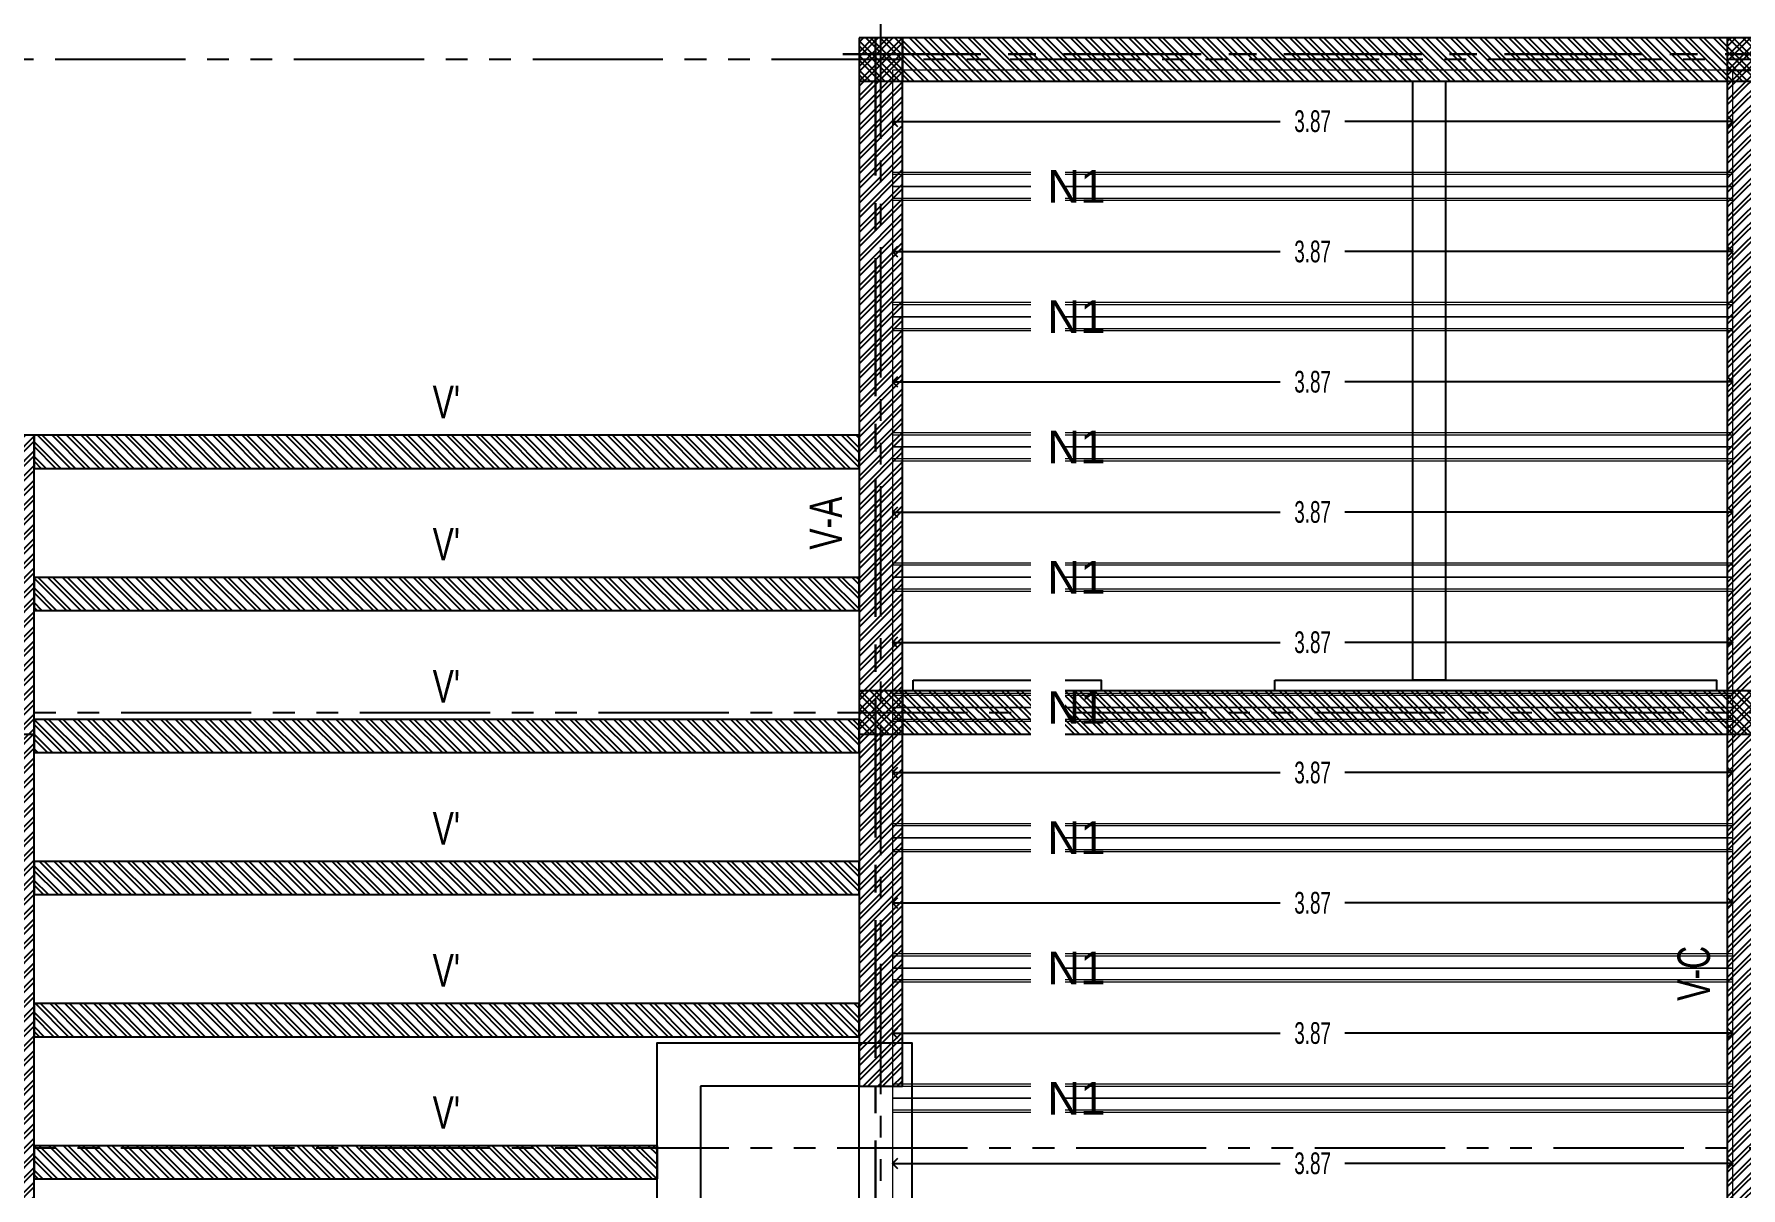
# Model space of a CAD drawing. Header units: millimetres. Extents: x 2248 to 2332, y 0 to 1240.
# Drawn here: x 2297.21 to 2305.07, y 1184.57 to 1189.89 of the extents above; entities that cross this region are included whole.
import ezdxf
from ezdxf.enums import TextEntityAlignment as Align

# ---------------------------------------------------------------- set-up
doc = ezdxf.new("R2010")
doc.units = ezdxf.units.MM
doc.set_wipeout_variables(frame=1)
for name, pattern in [('CENTERX2', [101.6, 63.5, -12.7, 12.7, -12.7]), ('Xref_Ejes$0$ACAD_ISO05W100', [33, 24, -3, 0, -3, 0, -3]), ('Xref_Losa de Entrepiso$0$HIDDEN', [0.375, 0.25, -0.125])]:
    doc.linetypes.add(name, pattern=pattern)
doc.layers.get('Defpoints').update_dxf_attribs({"color": 8})
for name, color, linetype, lineweight in [('-00 COTAS', 7, 'Continuous', 0), ('02-MAKROS', 202, 'Continuous', 0), ('02-MAKROS COMP', 212, 'Continuous', 0), ('02-MAKROS-COTAS', 1, 'Continuous', 0), ('e-cadena', 6, 'CENTERX2', 30)]:
    doc.layers.add(name, color=color, linetype=linetype, lineweight=lineweight)
for name, color, linetype in [('Xref_Ejes$0$00-EJES', 1, 'Xref_Ejes$0$ACAD_ISO05W100'), ('Xref_Losa de Entrepiso$0$Cerramiento', 11, 'Continuous'), ('Xref_Losa de Entrepiso$0$VIGA', 3, 'Continuous')]:
    doc.layers.add(name, color=color, linetype=linetype)
doc.styles.add('DIM2', font='archtitl.shx', dxfattribs={"width": 0.65})
doc.styles.get("Standard").update_dxf_attribs({"font": 'arial.ttf'})
doc.styles.add('Xref_Losa de Entrepiso$0$ARIAL', font='arial.ttf', dxfattribs={"height": 2})
doc.styles.add('Xref_Losa de Entrepiso$0$ROMANS', font='romans.shx', dxfattribs={"width": 0.75})
doc.dimstyles.new('Copy of DIM-GRAL', dxfattribs={"dimscale": 0, "dimtxt": 0.1, "dimasz": 0.05, "dimexe": 0.1, "dimexo": 0.1, "dimgap": 0.05, "dimtad": 0, "dimzin": 0, "dimdsep": 46, "dimtxsty": 'DIM2', "dimblk": 'OPEN90', "dimcen": 0.1, "dimclrd": 1, "dimclre": 8, "dimclrt": 6, "dimadec": 0, "dimazin": 0, "dimtfac": 1, "dimtmove": 0, "dimatfit": 1, "dimldrblk": 'OPEN90', "dimfxl": 1, "dimtolj": 1, "dimtzin": 0, "dimarcsym": 0})

# ---------------------------------------------------------------- blocks, each defined once
blk = doc.blocks.new('Xref_Ejes')
at = {"layer": 'Xref_Ejes$0$00-EJES', "ltscale": 0.025}
for p, q in [((4, -8.9568), (4, 12.9873)), ((24.9967, 9.0084), (-5, 9.0084)), ((-4.9997, 6), (24.997, 6)), ((-5, 3.9958), (24.9967, 3.9958))]:
    blk.add_line(p, q, dxfattribs=at)
blk = doc.blocks.new('*U22')
at = {"layer": 'Xref_Losa de Entrepiso$0$VIGA', "ltscale": 0.025, "transparency": 33554559}
h = blk.add_hatch(dxfattribs=at)
h.set_pattern_fill('ANSI32', color=250, scale=0.005)
h.set_pattern_definition([(45, (-0.05, 7.285453), (-0.03367596, 0.03367596), []), (45, (-0.02755, 7.285453), (-0.03367596, 0.03367596), [])])
h.paths.add_polyline_path([(-0.125, 8.9584), (-0.125, -0.25), (0.075, -0.25), (0.075, 8.9584)])
at = {"layer": 'Defpoints', "ltscale": 0.025}
for p, q in [((-0.125, 8.8084), (0.075, 8.8084)), ((-0.125, 0), (0.075, 0))]:
    blk.add_line(p, q, dxfattribs=at)
at = {"layer": 'Xref_Losa de Entrepiso$0$VIGA', "ltscale": 0.025}
for p, q in [((0.075, 8.9584), (-0.125, 8.9584)), ((-0.125, 8.9584), (-0.125, -0.25)), ((0.075, -0.25), (0.075, 8.9584)), ((-0.125, -0.25), (0.075, -0.25))]:
    blk.add_line(p, q, dxfattribs=at)
at = {"layer": 'Defpoints', "color": 30, "ltscale": 0.025, "style": 'Xref_Losa de Entrepiso$0$ROMANS', "width": 0.7, "flags": 2}
blk.add_attdef('ANCHO', text='', height=0.03, dxfattribs=at).set_placement((-0.05, 8.7323), align=Align.MIDDLE_CENTER)
blk.add_attdef('LONGITUD', text='', height=0.05, rotation=90, dxfattribs=at).set_placement((-0.05, 0.225), align=Align.MIDDLE_CENTER)
at = {"layer": 'Xref_Losa de Entrepiso$0$VIGA', "ltscale": 0.025, "style": 'Xref_Losa de Entrepiso$0$ARIAL', "width": 0.7, "flags": 8}
blk.add_attdef('V-00', text='', height=0.15, rotation=90, dxfattribs=at).set_placement((-0.2797, 4.6488), align=Align.MIDDLE_CENTER)
at = {"color": 8, "linetype": 'Xref_Losa de Entrepiso$0$HIDDEN'}
blk.add_wipeout([(-0.3541, 4.4125), (-0.3666, 4.425), (-0.3666, 4.875), (-0.3541, 4.8875), (-0.2041, 4.8875), (-0.1916, 4.875), (-0.1916, 4.425), (-0.2041, 4.4125)], dxfattribs=at).dxf.layer = 'Defpoints'
blk = doc.blocks.new('*U24')
at = {"layer": 'Xref_Losa de Entrepiso$0$VIGA', "ltscale": 0.025, "transparency": 33554559}
h = blk.add_hatch(dxfattribs=at)
h.set_pattern_fill('ANSI32', color=250, scale=0.005, angle=-90)
h.set_pattern_definition([(315, (18.32673, 0.05), (0.03367596, 0.03367596), []), (315, (18.32673, 0.02755), (0.03367596, 0.03367596), [])])
h.paths.add_polyline_path([(15.9967, 0.125), (-0.2, 0.125), (-0.2, -0.075), (15.9967, -0.075)])
at = {"layer": 'Defpoints', "ltscale": 0.025}
blk.add_line((0, 0.125), (0, -0.075), dxfattribs=at)
at = {"layer": 'Xref_Losa de Entrepiso$0$VIGA', "ltscale": 0.025}
for p, q in [((-0.2, 0.125), (-0.2, -0.075)), ((15.9967, 0.125), (-0.2, 0.125)), ((-0.2, -0.075), (15.9967, -0.075))]:
    blk.add_line(p, q, dxfattribs=at)
at = {"layer": 'Defpoints', "color": 30, "ltscale": 0.025, "style": 'Xref_Losa de Entrepiso$0$ROMANS', "width": 0.7, "flags": 2}
blk.add_attdef('ANCHO', text='', height=0.03, rotation=270, dxfattribs=at).set_placement((15.6707, 0.05), align=Align.MIDDLE_CENTER)
blk.add_attdef('LONGITUD', text='', height=0.05, dxfattribs=at).set_placement((0.225, 0.05), align=Align.MIDDLE_CENTER)
at = {"layer": 'Xref_Losa de Entrepiso$0$VIGA', "ltscale": 0.025, "style": 'Xref_Losa de Entrepiso$0$ARIAL', "width": 0.7, "flags": 8}
blk.add_attdef('V-00', text='', height=0.15, dxfattribs=at).set_placement((5.8938, 0.278), align=Align.MIDDLE_CENTER)
blk = doc.blocks.new('*U28')
at = {"layer": 'Xref_Losa de Entrepiso$0$VIGA', "ltscale": 0.025, "transparency": 33554559}
h = blk.add_hatch(dxfattribs=at)
h.set_pattern_fill('ANSI32', color=250, scale=0.005, angle=-90)
h.set_pattern_definition([(315, (14.376727, 0.05), (0.03367596, 0.03367596), []), (315, (14.376727, 0.02755), (0.03367596, 0.03367596), [])])
h.paths.add_polyline_path([(15.9967, 0.125), (-0.2, 0.125), (-0.2, -0.075), (15.9967, -0.075)])
at = {"layer": 'Defpoints', "ltscale": 0.025}
blk.add_line((0, 0.125), (0, -0.075), dxfattribs=at)
at = {"layer": 'Xref_Losa de Entrepiso$0$VIGA', "ltscale": 0.025}
for p, q in [((-0.2, 0.125), (-0.2, -0.075)), ((15.9967, 0.125), (-0.2, 0.125)), ((-0.2, -0.075), (15.9967, -0.075))]:
    blk.add_line(p, q, dxfattribs=at)
at = {"layer": 'Defpoints', "color": 30, "ltscale": 0.025, "style": 'Xref_Losa de Entrepiso$0$ROMANS', "width": 0.7, "flags": 2}
blk.add_attdef('ANCHO', text='', height=0.03, rotation=270, dxfattribs=at).set_placement((15.7207, 0.05), align=Align.MIDDLE_CENTER)
blk.add_attdef('LONGITUD', text='', height=0.05, dxfattribs=at).set_placement((0.225, 0.05), align=Align.MIDDLE_CENTER)
at = {"layer": 'Xref_Losa de Entrepiso$0$VIGA', "ltscale": 0.025, "style": 'Xref_Losa de Entrepiso$0$ARIAL', "width": 0.7, "flags": 8}
blk.add_attdef('V-00', text='', height=0.15, dxfattribs=at).set_placement((7.8963, 0.278), align=Align.MIDDLE_CENTER)
blk = doc.blocks.new('*U30')
at = {"layer": 'Xref_Losa de Entrepiso$0$VIGA', "ltscale": 0.025, "transparency": 33554559}
h = blk.add_hatch(dxfattribs=at)
h.set_pattern_fill('ANSI32', color=250, scale=0.005)
h.set_pattern_definition([(45, (-0.05, -0.01063), (-0.03367596, 0.03367596), []), (45, (-0.02755, -0.01063), (-0.03367596, 0.03367596), [])])
h.paths.add_polyline_path([(-0.125, 4.629), (-0.125, -0.2), (0.075, -0.2), (0.075, 4.629)])
at = {"layer": 'Defpoints', "ltscale": 0.025}
for p, q in [((-0.125, 4.429), (0.075, 4.429)), ((-0.125, 0), (0.075, 0))]:
    blk.add_line(p, q, dxfattribs=at)
at = {"layer": 'Xref_Losa de Entrepiso$0$VIGA', "ltscale": 0.025}
for p, q in [((0.075, 4.629), (-0.125, 4.629)), ((-0.125, 4.629), (-0.125, -0.2)), ((0.075, -0.2), (0.075, 4.629)), ((-0.125, -0.2), (0.075, -0.2))]:
    blk.add_line(p, q, dxfattribs=at)
at = {"layer": 'Defpoints', "color": 30, "ltscale": 0.025, "style": 'Xref_Losa de Entrepiso$0$ROMANS', "width": 0.7, "flags": 2}
blk.add_attdef('ANCHO', text='', height=0.03, dxfattribs=at).set_placement((-0.05, 4.353), align=Align.MIDDLE_CENTER)
blk.add_attdef('LONGITUD', text='', height=0.05, rotation=90, dxfattribs=at).set_placement((-0.05, 0.225), align=Align.MIDDLE_CENTER)
at = {"layer": 'Xref_Losa de Entrepiso$0$VIGA', "ltscale": 0.025, "style": 'Xref_Losa de Entrepiso$0$ARIAL', "width": 0.7, "flags": 8}
blk.add_attdef('V-00', text='', height=0.15, rotation=90, dxfattribs=at).set_placement((-0.278, 2.3934), align=Align.MIDDLE_CENTER)
at = {"color": 8, "linetype": 'Xref_Losa de Entrepiso$0$HIDDEN'}
blk.add_wipeout([(-0.3525, 2.1571), (-0.365, 2.1696), (-0.365, 2.6196), (-0.3525, 2.6321), (-0.2025, 2.6321), (-0.19, 2.6196), (-0.19, 2.1696), (-0.2025, 2.1571)], dxfattribs=at).dxf.layer = 'Defpoints'
blk = doc.blocks.new('*U31')
at = {"layer": 'Xref_Losa de Entrepiso$0$VIGA', "ltscale": 0.025, "transparency": 33554559}
h = blk.add_hatch(dxfattribs=at)
h.set_pattern_fill('ANSI32', color=250, scale=0.005)
h.set_pattern_definition([(45, (-0.05, 5.454467), (-0.03367596, 0.03367596), []), (45, (-0.02755, 5.454467), (-0.03367596, 0.03367596), [])])
h.paths.add_polyline_path([(-0.125, 7.1274), (-0.125, -0.25), (0.075, -0.25), (0.075, 7.1274)])
at = {"layer": 'Defpoints', "ltscale": 0.025}
for p, q in [((-0.125, 5.75), (0.075, 5.75)), ((-0.125, 0), (0.075, 0))]:
    blk.add_line(p, q, dxfattribs=at)
at = {"layer": 'Xref_Losa de Entrepiso$0$VIGA', "ltscale": 0.025}
for p, q in [((0.075, 7.1274), (-0.125, 7.1274)), ((-0.125, 7.1274), (-0.125, -0.25)), ((0.075, -0.25), (0.075, 7.1274)), ((-0.125, -0.25), (0.075, -0.25))]:
    blk.add_line(p, q, dxfattribs=at)
at = {"layer": 'Defpoints', "color": 30, "ltscale": 0.025, "style": 'Xref_Losa de Entrepiso$0$ROMANS', "width": 0.7, "flags": 2}
blk.add_attdef('ANCHO', text='', height=0.03, dxfattribs=at).set_placement((-0.05, 5.674), align=Align.MIDDLE_CENTER)
blk.add_attdef('LONGITUD', text='', height=0.05, rotation=90, dxfattribs=at).set_placement((-0.05, 0.225), align=Align.MIDDLE_CENTER)
at = {"layer": 'Xref_Losa de Entrepiso$0$VIGA', "ltscale": 0.025, "style": 'Xref_Losa de Entrepiso$0$ARIAL', "width": 0.7, "flags": 8}
blk.add_attdef('V-00', text='', height=0.15, rotation=90, dxfattribs=at).set_placement((-0.278, 3.4291), align=Align.MIDDLE_CENTER)
at = {"color": 8, "linetype": 'Xref_Losa de Entrepiso$0$HIDDEN'}
blk.add_wipeout([(-0.3525, 3.1927), (-0.365, 3.2052), (-0.365, 3.6552), (-0.3525, 3.6677), (-0.2025, 3.6677), (-0.19, 3.6552), (-0.19, 3.2052), (-0.2025, 3.1927)], dxfattribs=at).dxf.layer = 'Defpoints'
blk = doc.blocks.new('*U36')
at = {"layer": 'Xref_Losa de Entrepiso$0$VIGA', "ltscale": 0.025, "transparency": 33554559}
h = blk.add_hatch(dxfattribs=at)
h.set_pattern_fill('ANSI32', color=250, scale=0.005)
h.set_pattern_definition([(45, (-0.0024, 2.375013), (-0.033676, 0.033676), []), (45, (0.02005, 2.375013), (-0.033676, 0.033676), [])])
h.paths.add_polyline_path([(-0.0774, 3.8), (-0.0774, 0), (0.075, 0), (0.075, 3.8)])
at = {"layer": 'Defpoints', "ltscale": 0.025}
for p, q in [((-0.0774, 3.8), (0.075, 3.8)), ((-0.0774, 0), (0.075, 0))]:
    blk.add_line(p, q, dxfattribs=at)
at = {"layer": 'Xref_Losa de Entrepiso$0$VIGA', "ltscale": 0.025}
for p, q in [((0.075, 3.8), (-0.0774, 3.8)), ((-0.0774, 3.8), (-0.0774, 0)), ((0.075, 0), (0.075, 3.8)), ((-0.0774, 0), (0.075, 0))]:
    blk.add_line(p, q, dxfattribs=at)
at = {"layer": 'Defpoints', "color": 30, "ltscale": 0.025, "style": 'Xref_Losa de Entrepiso$0$ROMANS', "width": 0.7, "flags": 2}
blk.add_attdef('ANCHO', text='', height=0.03, dxfattribs=at).set_placement((-0.0024, 3.724), align=Align.MIDDLE_CENTER)
blk.add_attdef('LONGITUD', text='', height=0.05, rotation=90, dxfattribs=at).set_placement((-0.0024, 0.225), align=Align.MIDDLE_CENTER)
at = {"layer": 'Xref_Losa de Entrepiso$0$VIGA', "ltscale": 0.025, "style": 'Xref_Losa de Entrepiso$0$ARIAL', "width": 0.7, "flags": 8}
blk.add_attdef('V-00', text='', height=0.15, rotation=90, dxfattribs=at).set_placement((-0.2304, 1.8988), align=Align.MIDDLE_CENTER)
at = {"color": 8, "linetype": 'Xref_Losa de Entrepiso$0$HIDDEN'}
blk.add_wipeout([(-0.3049, 1.6625), (-0.3174, 1.675), (-0.3174, 2.125), (-0.3049, 2.1375), (-0.1549, 2.1375), (-0.1424, 2.125), (-0.1424, 1.675), (-0.1549, 1.6625)], dxfattribs=at).dxf.layer = 'Defpoints'
blk = doc.blocks.new('*U38')
at = {"layer": 'Xref_Losa de Entrepiso$0$VIGA', "ltscale": 0.025, "transparency": 33554559}
h = blk.add_hatch(dxfattribs=at)
h.set_pattern_fill('ANSI32', color=250, scale=0.005)
h.set_pattern_definition([(45, (-0.0024, 1.44494), (-0.033676, 0.033676), []), (45, (0.02005, 1.44494), (-0.033676, 0.033676), [])])
h.paths.add_polyline_path([(-0.0774, 2.8699), (-0.0774, 0), (0.075, 0), (0.075, 2.8699)])
at = {"layer": 'Defpoints', "ltscale": 0.025}
for p, q in [((-0.0774, 2.8699), (0.075, 2.8699)), ((-0.0774, 0), (0.075, 0))]:
    blk.add_line(p, q, dxfattribs=at)
at = {"layer": 'Xref_Losa de Entrepiso$0$VIGA', "ltscale": 0.025}
for p, q in [((0.075, 2.8699), (-0.0774, 2.8699)), ((-0.0774, 2.8699), (-0.0774, 0)), ((0.075, 0), (0.075, 2.8699)), ((-0.0774, 0), (0.075, 0))]:
    blk.add_line(p, q, dxfattribs=at)
at = {"layer": 'Defpoints', "color": 30, "ltscale": 0.025, "style": 'Xref_Losa de Entrepiso$0$ROMANS', "width": 0.7, "flags": 2}
blk.add_attdef('ANCHO', text='', height=0.03, dxfattribs=at).set_placement((-0.0024, 2.7939), align=Align.MIDDLE_CENTER)
blk.add_attdef('LONGITUD', text='', height=0.05, rotation=90, dxfattribs=at).set_placement((-0.0024, 0.225), align=Align.MIDDLE_CENTER)
at = {"layer": 'Xref_Losa de Entrepiso$0$VIGA', "ltscale": 0.025, "style": 'Xref_Losa de Entrepiso$0$ARIAL', "width": 0.7, "flags": 8}
blk.add_attdef('V-00', text='', height=0.15, rotation=90, dxfattribs=at).set_placement((-0.2304, 1.8988), align=Align.MIDDLE_CENTER)
at = {"color": 8, "linetype": 'Xref_Losa de Entrepiso$0$HIDDEN'}
blk.add_wipeout([(-0.3049, 1.6625), (-0.3174, 1.675), (-0.3174, 2.125), (-0.3049, 2.1375), (-0.1549, 2.1375), (-0.1424, 2.125), (-0.1424, 1.675), (-0.1549, 1.6625)], dxfattribs=at).dxf.layer = 'Defpoints'
blk = doc.blocks.new('*U319')
at = {"layer": '-00 COTAS', "lineweight": -2, "insert": (-0.1067, 0.0753), "char_height": 0.15, "attachment_point": 1, "bg_fill": 3, "box_fill_scale": 1.5, "bg_fill_color": 256, "bg_fill_transparency": 0}
blk.add_mtext_dynamic_manual_height_columns('N1', width=0.005654, gutter_width=12.5, heights=[0], dxfattribs=at)
blk = doc.blocks.new('*U320')
at = {"layer": '-00 COTAS', "color": 0, "linetype": 'ByBlock', "lineweight": -2, "transparency": 16777216}
for p in [(0, 0), (0, -0.6), (0, -1.2), (0, -1.8), (0, -2.4), (0, -3), (0, -3.6), (0, -4.2)]:
    blk.add_blockref('*U319', p, dxfattribs=at)
blk = doc.blocks.new('_Open90')
at = {"color": 0, "linetype": 'ByBlock', "lineweight": -2}
for p, q in [((0, 0), (-1, 0)), ((-0.5, 0.5), (0, 0)), ((0, 0), (-0.5, -0.5))]:
    blk.add_line(p, q, dxfattribs=at)
blk = doc.blocks.new('*D736')
at = {"layer": '02-MAKROS-COTAS', "color": 1, "lineweight": -2, "transparency": 16777216}
for p, q in [((2301.2102, 1189.4867), (2302.9465, 1189.4867)), ((2304.9809, 1189.4867), (2303.2446, 1189.4867))]:
    blk.add_line(p, q, dxfattribs=at)
at = {"layer": 'Defpoints', "color": 0, "lineweight": -2, "transparency": 16777216}
for p in [(2301.1602, 1189.4867), (2305.0309, 1189.4867), (2305.0309, 1189.4867)]:
    blk.add_point(p, dxfattribs=at)
at = {"layer": '02-MAKROS-COTAS', "color": 1, "lineweight": -2, "transparency": 16777216, "xscale": 0.05, "yscale": 0.05, "zscale": 0.05, "rotation": 180}
blk.add_blockref('_Open90', (2301.1602, 1189.4867), dxfattribs=at)
at = {"layer": '02-MAKROS-COTAS', "color": 1, "lineweight": -2, "transparency": 16777216, "xscale": 0.05, "yscale": 0.05, "zscale": 0.05}
blk.add_blockref('_Open90', (2305.0309, 1189.4867), dxfattribs=at)
at = {"layer": '02-MAKROS-COTAS', "color": 6, "transparency": 16777216, "insert": (2303.0956, 1189.4867), "char_height": 0.1, "attachment_point": 5, "style": 'DIM2'}
blk.add_mtext('\\A1;3.87', dxfattribs=at)
blk = doc.blocks.new('*D747')
at = {"layer": '02-MAKROS-COTAS', "color": 1, "lineweight": -2, "transparency": 16777216}
for p, q in [((2301.2102, 1188.8867), (2302.9465, 1188.8867)), ((2304.9809, 1188.8867), (2303.2446, 1188.8867))]:
    blk.add_line(p, q, dxfattribs=at)
at = {"layer": 'Defpoints', "color": 0, "lineweight": -2, "transparency": 16777216}
for p in [(2301.1602, 1188.8867), (2305.0309, 1188.8867), (2305.0309, 1188.8867)]:
    blk.add_point(p, dxfattribs=at)
at = {"layer": '02-MAKROS-COTAS', "color": 1, "lineweight": -2, "transparency": 16777216, "xscale": 0.05, "yscale": 0.05, "zscale": 0.05, "rotation": 180}
blk.add_blockref('_Open90', (2301.1602, 1188.8867), dxfattribs=at)
at = {"layer": '02-MAKROS-COTAS', "color": 1, "lineweight": -2, "transparency": 16777216, "xscale": 0.05, "yscale": 0.05, "zscale": 0.05}
blk.add_blockref('_Open90', (2305.0309, 1188.8867), dxfattribs=at)
at = {"layer": '02-MAKROS-COTAS', "color": 6, "transparency": 16777216, "insert": (2303.0956, 1188.8867), "char_height": 0.1, "attachment_point": 5, "style": 'DIM2'}
blk.add_mtext('\\A1;3.87', dxfattribs=at)
blk = doc.blocks.new('*D742')
at = {"layer": '02-MAKROS-COTAS', "color": 1, "lineweight": -2, "transparency": 16777216}
for p, q in [((2301.2102, 1188.2867), (2302.9465, 1188.2867)), ((2304.9809, 1188.2867), (2303.2446, 1188.2867))]:
    blk.add_line(p, q, dxfattribs=at)
at = {"layer": 'Defpoints', "color": 0, "lineweight": -2, "transparency": 16777216}
for p in [(2301.1602, 1188.2867), (2305.0309, 1188.2867), (2305.0309, 1188.2867)]:
    blk.add_point(p, dxfattribs=at)
at = {"layer": '02-MAKROS-COTAS', "color": 1, "lineweight": -2, "transparency": 16777216, "xscale": 0.05, "yscale": 0.05, "zscale": 0.05, "rotation": 180}
blk.add_blockref('_Open90', (2301.1602, 1188.2867), dxfattribs=at)
at = {"layer": '02-MAKROS-COTAS', "color": 1, "lineweight": -2, "transparency": 16777216, "xscale": 0.05, "yscale": 0.05, "zscale": 0.05}
blk.add_blockref('_Open90', (2305.0309, 1188.2867), dxfattribs=at)
at = {"layer": '02-MAKROS-COTAS', "color": 6, "transparency": 16777216, "insert": (2303.0956, 1188.2867), "char_height": 0.1, "attachment_point": 5, "style": 'DIM2'}
blk.add_mtext('\\A1;3.87', dxfattribs=at)
blk = doc.blocks.new('*D743')
at = {"layer": '02-MAKROS-COTAS', "color": 1, "lineweight": -2, "transparency": 16777216}
for p, q in [((2301.2102, 1187.6867), (2302.9465, 1187.6867)), ((2304.9809, 1187.6867), (2303.2446, 1187.6867))]:
    blk.add_line(p, q, dxfattribs=at)
at = {"layer": 'Defpoints', "color": 0, "lineweight": -2, "transparency": 16777216}
for p in [(2301.1602, 1187.6867), (2305.0309, 1187.6867), (2305.0309, 1187.6867)]:
    blk.add_point(p, dxfattribs=at)
at = {"layer": '02-MAKROS-COTAS', "color": 1, "lineweight": -2, "transparency": 16777216, "xscale": 0.05, "yscale": 0.05, "zscale": 0.05, "rotation": 180}
blk.add_blockref('_Open90', (2301.1602, 1187.6867), dxfattribs=at)
at = {"layer": '02-MAKROS-COTAS', "color": 1, "lineweight": -2, "transparency": 16777216, "xscale": 0.05, "yscale": 0.05, "zscale": 0.05}
blk.add_blockref('_Open90', (2305.0309, 1187.6867), dxfattribs=at)
at = {"layer": '02-MAKROS-COTAS', "color": 6, "transparency": 16777216, "insert": (2303.0956, 1187.6867), "char_height": 0.1, "attachment_point": 5, "style": 'DIM2'}
blk.add_mtext('\\A1;3.87', dxfattribs=at)
blk = doc.blocks.new('*D744')
at = {"layer": '02-MAKROS-COTAS', "color": 1, "lineweight": -2, "transparency": 16777216}
for p, q in [((2301.2102, 1187.0867), (2302.9465, 1187.0867)), ((2304.9809, 1187.0867), (2303.2446, 1187.0867))]:
    blk.add_line(p, q, dxfattribs=at)
at = {"layer": 'Defpoints', "color": 0, "lineweight": -2, "transparency": 16777216}
for p in [(2301.1602, 1187.0867), (2305.0309, 1187.0867), (2305.0309, 1187.0867)]:
    blk.add_point(p, dxfattribs=at)
at = {"layer": '02-MAKROS-COTAS', "color": 1, "lineweight": -2, "transparency": 16777216, "xscale": 0.05, "yscale": 0.05, "zscale": 0.05, "rotation": 180}
blk.add_blockref('_Open90', (2301.1602, 1187.0867), dxfattribs=at)
at = {"layer": '02-MAKROS-COTAS', "color": 1, "lineweight": -2, "transparency": 16777216, "xscale": 0.05, "yscale": 0.05, "zscale": 0.05}
blk.add_blockref('_Open90', (2305.0309, 1187.0867), dxfattribs=at)
at = {"layer": '02-MAKROS-COTAS', "color": 6, "transparency": 16777216, "insert": (2303.0956, 1187.0867), "char_height": 0.1, "attachment_point": 5, "style": 'DIM2'}
blk.add_mtext('\\A1;3.87', dxfattribs=at)
blk = doc.blocks.new('*D745')
at = {"layer": '02-MAKROS-COTAS', "color": 1, "lineweight": -2, "transparency": 16777216}
for p, q in [((2301.2102, 1186.4867), (2302.9465, 1186.4867)), ((2304.9809, 1186.4867), (2303.2446, 1186.4867))]:
    blk.add_line(p, q, dxfattribs=at)
at = {"layer": 'Defpoints', "color": 0, "lineweight": -2, "transparency": 16777216}
for p in [(2301.1602, 1186.4867), (2305.0309, 1186.4867), (2305.0309, 1186.4867)]:
    blk.add_point(p, dxfattribs=at)
at = {"layer": '02-MAKROS-COTAS', "color": 1, "lineweight": -2, "transparency": 16777216, "xscale": 0.05, "yscale": 0.05, "zscale": 0.05, "rotation": 180}
blk.add_blockref('_Open90', (2301.1602, 1186.4867), dxfattribs=at)
at = {"layer": '02-MAKROS-COTAS', "color": 1, "lineweight": -2, "transparency": 16777216, "xscale": 0.05, "yscale": 0.05, "zscale": 0.05}
blk.add_blockref('_Open90', (2305.0309, 1186.4867), dxfattribs=at)
at = {"layer": '02-MAKROS-COTAS', "color": 6, "transparency": 16777216, "insert": (2303.0956, 1186.4867), "char_height": 0.1, "attachment_point": 5, "style": 'DIM2'}
blk.add_mtext('\\A1;3.87', dxfattribs=at)
blk = doc.blocks.new('*D746')
at = {"layer": '02-MAKROS-COTAS', "color": 1, "lineweight": -2, "transparency": 16777216}
for p, q in [((2301.2102, 1185.8867), (2302.9465, 1185.8867)), ((2304.9809, 1185.8867), (2303.2446, 1185.8867))]:
    blk.add_line(p, q, dxfattribs=at)
at = {"layer": 'Defpoints', "color": 0, "lineweight": -2, "transparency": 16777216}
for p in [(2301.1602, 1185.8867), (2305.0309, 1185.8867), (2305.0309, 1185.8867)]:
    blk.add_point(p, dxfattribs=at)
at = {"layer": '02-MAKROS-COTAS', "color": 1, "lineweight": -2, "transparency": 16777216, "xscale": 0.05, "yscale": 0.05, "zscale": 0.05, "rotation": 180}
blk.add_blockref('_Open90', (2301.1602, 1185.8867), dxfattribs=at)
at = {"layer": '02-MAKROS-COTAS', "color": 1, "lineweight": -2, "transparency": 16777216, "xscale": 0.05, "yscale": 0.05, "zscale": 0.05}
blk.add_blockref('_Open90', (2305.0309, 1185.8867), dxfattribs=at)
at = {"layer": '02-MAKROS-COTAS', "color": 6, "transparency": 16777216, "insert": (2303.0956, 1185.8867), "char_height": 0.1, "attachment_point": 5, "style": 'DIM2'}
blk.add_mtext('\\A1;3.87', dxfattribs=at)
blk = doc.blocks.new('*D737')
at = {"layer": '02-MAKROS-COTAS', "color": 1, "lineweight": -2, "transparency": 16777216}
for p, q in [((2301.2102, 1185.2867), (2302.9465, 1185.2867)), ((2304.9809, 1185.2867), (2303.2446, 1185.2867))]:
    blk.add_line(p, q, dxfattribs=at)
at = {"layer": 'Defpoints', "color": 0, "lineweight": -2, "transparency": 16777216}
for p in [(2301.1602, 1185.2867), (2305.0309, 1185.2867), (2305.0309, 1185.2867)]:
    blk.add_point(p, dxfattribs=at)
at = {"layer": '02-MAKROS-COTAS', "color": 1, "lineweight": -2, "transparency": 16777216, "xscale": 0.05, "yscale": 0.05, "zscale": 0.05, "rotation": 180}
blk.add_blockref('_Open90', (2301.1602, 1185.2867), dxfattribs=at)
at = {"layer": '02-MAKROS-COTAS', "color": 1, "lineweight": -2, "transparency": 16777216, "xscale": 0.05, "yscale": 0.05, "zscale": 0.05}
blk.add_blockref('_Open90', (2305.0309, 1185.2867), dxfattribs=at)
at = {"layer": '02-MAKROS-COTAS', "color": 6, "transparency": 16777216, "insert": (2303.0956, 1185.2867), "char_height": 0.1, "attachment_point": 5, "style": 'DIM2'}
blk.add_mtext('\\A1;3.87', dxfattribs=at)
blk = doc.blocks.new('*D738')
at = {"layer": '02-MAKROS-COTAS', "color": 1, "lineweight": -2, "transparency": 16777216}
for p, q in [((2301.2102, 1184.6867), (2302.9465, 1184.6867)), ((2304.9809, 1184.6867), (2303.2446, 1184.6867))]:
    blk.add_line(p, q, dxfattribs=at)
at = {"layer": 'Defpoints', "color": 0, "lineweight": -2, "transparency": 16777216}
for p in [(2301.1602, 1184.6867), (2305.0309, 1184.6867), (2305.0309, 1184.6867)]:
    blk.add_point(p, dxfattribs=at)
at = {"layer": '02-MAKROS-COTAS', "color": 1, "lineweight": -2, "transparency": 16777216, "xscale": 0.05, "yscale": 0.05, "zscale": 0.05, "rotation": 180}
blk.add_blockref('_Open90', (2301.1602, 1184.6867), dxfattribs=at)
at = {"layer": '02-MAKROS-COTAS', "color": 1, "lineweight": -2, "transparency": 16777216, "xscale": 0.05, "yscale": 0.05, "zscale": 0.05}
blk.add_blockref('_Open90', (2305.0309, 1184.6867), dxfattribs=at)
at = {"layer": '02-MAKROS-COTAS', "color": 6, "transparency": 16777216, "insert": (2303.0956, 1184.6867), "char_height": 0.1, "attachment_point": 5, "style": 'DIM2'}
blk.add_mtext('\\A1;3.87', dxfattribs=at)

msp = doc.modelspace()

# ---------------------------------------------------------------- block references
msp.add_blockref('Xref_Ejes', (2297.1059, 1180.7633))

# ---------------------------------------------------------------- next in the draw order: block references
at = {"ltscale": 0.025}
ref = msp.add_blockref('*U22', (2305.1309, 1180.9133), dxfattribs=at)
ref.add_attrib('V-00', 'V-C', dxfattribs={"layer": 'Xref_Losa de Entrepiso$0$VIGA', "ltscale": 0.025, "height": 0.15, "rotation": 90, "style": 'Xref_Losa de Entrepiso$0$ARIAL', "width": 0.7}).set_placement((2304.8512, 1185.5621), align=Align.MIDDLE_CENTER)
ref = msp.add_blockref('*U31', (2297.1309, 1180.9133), dxfattribs=at)
ref.add_attrib('V-00', 'V-A', dxfattribs={"layer": 'Xref_Losa de Entrepiso$0$VIGA', "ltscale": 0.025, "height": 0.15, "rotation": 90, "style": 'Xref_Losa de Entrepiso$0$ARIAL', "width": 0.7}).set_placement((2296.8529, 1184.3424), align=Align.MIDDLE_CENTER)

# ---------------------------------------------------------------- next in the draw order: linework, layer by layer
at = {"layer": '02-MAKROS', "color": 102}
msp.add_lwpolyline([(2305.0309, 1184.3867), (2305.0309, 1184.9867), (2301.1602, 1184.9867), (2301.1602, 1184.3867)], close=True, dxfattribs=at)
at = {"layer": '02-MAKROS COMP', "color": 122}
for p, q in [((2305.0309, 1184.9317), (2301.1602, 1184.9317)), ((2305.0309, 1184.9217), (2301.1602, 1184.9217))]:
    msp.add_line(p, q, dxfattribs=at)

# ---------------------------------------------------------------- next in the draw order: block references
at = {"ltscale": 0.025}
for name, p in [('*U28', (2301.2059, 1189.7467)), ('*U24', (2301.2059, 1186.7384))]:
    msp.add_blockref(name, p, dxfattribs=at)

# ---------------------------------------------------------------- next in the draw order: dimensions: what is measured, and where the dimension line sits
at = {"layer": '02-MAKROS-COTAS'}
dim = msp.add_linear_dim(base=(2305.0309, 1184.6867), p1=(2301.1602, 1184.6867), p2=(2305.0309, 1184.6867), angle=180, dimstyle='Copy of DIM-GRAL', override={"dimscale": 1}, dxfattribs=at)
dim.commit()
dim.dimension.update_dxf_attribs({"geometry": '*D738', "text_midpoint": (2303.0956, 1184.6867)})

# ---------------------------------------------------------------- next in the draw order: linework, layer by layer
at = {"layer": 'Xref_Losa de Entrepiso$0$Cerramiento'}
for points in [[(2303.7078, 1186.9127), (2303.5578, 1186.9127), (2303.5578, 1189.6717), (2303.7078, 1189.6717)], [(2301.2559, 1186.9134), (2302.1211, 1186.9134), (2302.1211, 1186.8634), (2301.2559, 1186.8634)], [(2302.9211, 1186.9127), (2304.9559, 1186.9127), (2304.9559, 1186.8634), (2302.9211, 1186.8634)]]:
    msp.add_lwpolyline(points, close=True, dxfattribs=at)

# ---------------------------------------------------------------- next in the draw order: block references
at = {"ltscale": 0.025}
ref = msp.add_blockref('*U30', (2301.1309, 1185.2427), dxfattribs=at)
ref.add_attrib('V-00', 'V-A', dxfattribs={"layer": 'Xref_Losa de Entrepiso$0$VIGA', "ltscale": 0.025, "height": 0.15, "rotation": 90, "style": 'Xref_Losa de Entrepiso$0$ARIAL', "width": 0.7}).set_placement((2300.8529, 1187.6361), align=Align.MIDDLE_CENTER)

# ---------------------------------------------------------------- next in the draw order: linework, layer by layer
at = {"layer": '02-MAKROS', "color": 102}
for points in [[(2305.0309, 1189.1867), (2305.0309, 1189.7217), (2301.1602, 1189.7217), (2301.1602, 1189.1867)], [(2305.0309, 1188.5867), (2305.0309, 1189.1867), (2301.1602, 1189.1867), (2301.1602, 1188.5867)], [(2305.0309, 1187.9867), (2305.0309, 1188.5867), (2301.1602, 1188.5867), (2301.1602, 1187.9867)], [(2305.0309, 1187.3867), (2305.0309, 1187.9867), (2301.1602, 1187.9867), (2301.1602, 1187.3867)], [(2305.0309, 1186.7867), (2305.0309, 1187.3867), (2301.1602, 1187.3867), (2301.1602, 1186.7867)], [(2305.0309, 1186.1867), (2305.0309, 1186.7867), (2301.1602, 1186.7867), (2301.1602, 1186.1867)], [(2305.0309, 1185.5867), (2305.0309, 1186.1867), (2301.1602, 1186.1867), (2301.1602, 1185.5867)], [(2305.0309, 1184.9867), (2305.0309, 1185.5867), (2301.1602, 1185.5867), (2301.1602, 1184.9867)]]:
    msp.add_lwpolyline(points, close=True, dxfattribs=at)
at = {"layer": '02-MAKROS COMP', "color": 122}
for p, q in [((2305.0309, 1189.2517), (2301.1602, 1189.2517)), ((2305.0309, 1189.2417), (2301.1602, 1189.2417)), ((2305.0309, 1189.1317), (2301.1602, 1189.1317)), ((2305.0309, 1189.1217), (2301.1602, 1189.1217)), ((2305.0309, 1188.6517), (2301.1602, 1188.6517)), ((2305.0309, 1188.6417), (2301.1602, 1188.6417)), ((2305.0309, 1188.5317), (2301.1602, 1188.5317)), ((2305.0309, 1188.5217), (2301.1602, 1188.5217)), ((2305.0309, 1188.0517), (2301.1602, 1188.0517)), ((2305.0309, 1188.0417), (2301.1602, 1188.0417)), ((2305.0309, 1187.9317), (2301.1602, 1187.9317)), ((2305.0309, 1187.9217), (2301.1602, 1187.9217)), ((2305.0309, 1187.4517), (2301.1602, 1187.4517)), ((2305.0309, 1187.4417), (2301.1602, 1187.4417)), ((2305.0309, 1187.3317), (2301.1602, 1187.3317)), ((2305.0309, 1187.3217), (2301.1602, 1187.3217)), ((2305.0309, 1186.8517), (2301.1602, 1186.8517)), ((2305.0309, 1186.8417), (2301.1602, 1186.8417)), ((2305.0309, 1186.7317), (2301.1602, 1186.7317)), ((2305.0309, 1186.7217), (2301.1602, 1186.7217)), ((2305.0309, 1186.2517), (2301.1602, 1186.2517)), ((2305.0309, 1186.2417), (2301.1602, 1186.2417)), ((2305.0309, 1186.1317), (2301.1602, 1186.1317)), ((2305.0309, 1186.1217), (2301.1602, 1186.1217)), ((2305.0309, 1185.6517), (2301.1602, 1185.6517)), ((2305.0309, 1185.6417), (2301.1602, 1185.6417)), ((2305.0309, 1185.5317), (2301.1602, 1185.5317)), ((2305.0309, 1185.5217), (2301.1602, 1185.5217)), ((2305.0309, 1185.0517), (2301.1602, 1185.0517)), ((2305.0309, 1185.0417), (2301.1602, 1185.0417))]:
    msp.add_line(p, q, dxfattribs=at)
at = {"layer": 'e-cadena', "lineweight": 30, "ltscale": 0.01}
for p, q in [((2301.0814, 1189.8717), (2301.0814, 1180.5133)), ((2300.9314, 1189.7967), (2317.3714, 1189.7967))]:
    msp.add_line(p, q, dxfattribs=at)
at = {"layer": 'Xref_Losa de Entrepiso$0$Cerramiento'}
for points in [[(2300.2758, 1185.0427), (2300.2758, 1182.5256), (2301.0059, 1182.5256), (2301.0059, 1182.3256), (2300.2758, 1182.3256), (2300.2758, 1182.3256), (2300.0758, 1182.3256), (2300.0758, 1185.0427), (2300.0758, 1185.2427), (2301.0059, 1185.2427), (2301.0059, 1185.0427)], [(2301.0059, 1185.2427), (2301.2496, 1185.2427), (2301.2496, 1182.5256), (2301.0059, 1182.5256)]]:
    msp.add_lwpolyline(points, close=True, dxfattribs=at)

# ---------------------------------------------------------------- next in the draw order: block references
at = {"ltscale": 0.025}
ref = msp.add_blockref('*U36', (2297.2059, 1187.9633), dxfattribs=dict(at, rotation=270))
ref.add_attrib('V-00', "V'", dxfattribs={"layer": 'Xref_Losa de Entrepiso$0$VIGA', "ltscale": 0.025, "height": 0.15, "style": 'Xref_Losa de Entrepiso$0$ARIAL', "width": 0.7}).set_placement((2299.1047, 1188.1938), align=Align.MIDDLE_CENTER)
ref = msp.add_blockref('*U36', (2297.2059, 1187.3088), dxfattribs=dict(at, rotation=270))
ref.add_attrib('V-00', "V'", dxfattribs={"layer": 'Xref_Losa de Entrepiso$0$VIGA', "ltscale": 0.025, "height": 0.15, "style": 'Xref_Losa de Entrepiso$0$ARIAL', "width": 0.7}).set_placement((2299.1047, 1187.5393), align=Align.MIDDLE_CENTER)
ref = msp.add_blockref('*U36', (2297.2059, 1186.6543), dxfattribs=dict(at, rotation=270))
ref.add_attrib('V-00', "V'", dxfattribs={"layer": 'Xref_Losa de Entrepiso$0$VIGA', "ltscale": 0.025, "height": 0.15, "style": 'Xref_Losa de Entrepiso$0$ARIAL', "width": 0.7}).set_placement((2299.1047, 1186.8848), align=Align.MIDDLE_CENTER)
ref = msp.add_blockref('*U36', (2297.2059, 1185.9998), dxfattribs=dict(at, rotation=270))
ref.add_attrib('V-00', "V'", dxfattribs={"layer": 'Xref_Losa de Entrepiso$0$VIGA', "ltscale": 0.025, "height": 0.15, "style": 'Xref_Losa de Entrepiso$0$ARIAL', "width": 0.7}).set_placement((2299.1047, 1186.2303), align=Align.MIDDLE_CENTER)

# ---------------------------------------------------------------- next in the draw order: dimensions: what is measured, and where the dimension line sits
at = {"layer": '02-MAKROS-COTAS'}
for base, p1, p2, picture, middle in [((2305.0309, 1189.4867), (2301.1602, 1189.4867), (2305.0309, 1189.4867), '*D736', (2303.0956, 1189.4867)), ((2305.0309, 1188.8867), (2301.1602, 1188.8867), (2305.0309, 1188.8867), '*D747', (2303.0956, 1188.8867)), ((2305.0309, 1188.2867), (2301.1602, 1188.2867), (2305.0309, 1188.2867), '*D742', (2303.0956, 1188.2867)), ((2305.0309, 1187.6867), (2301.1602, 1187.6867), (2305.0309, 1187.6867), '*D743', (2303.0956, 1187.6867)), ((2305.0309, 1187.0867), (2301.1602, 1187.0867), (2305.0309, 1187.0867), '*D744', (2303.0956, 1187.0867)), ((2305.0309, 1186.4867), (2301.1602, 1186.4867), (2305.0309, 1186.4867), '*D745', (2303.0956, 1186.4867)), ((2305.0309, 1185.8867), (2301.1602, 1185.8867), (2305.0309, 1185.8867), '*D746', (2303.0956, 1185.8867)), ((2305.0309, 1185.2867), (2301.1602, 1185.2867), (2305.0309, 1185.2867), '*D737', (2303.0956, 1185.2867))]:
    dim = msp.add_linear_dim(base=base, p1=p1, p2=p2, angle=180, dimstyle='Copy of DIM-GRAL', override={"dimscale": 1}, dxfattribs=at)
    dim.commit()
    dim.dimension.update_dxf_attribs({"geometry": picture, "text_midpoint": middle})

# ---------------------------------------------------------------- next in the draw order: block references
at = {"layer": '-00 COTAS', "lineweight": -2}
msp.add_blockref('*U320', (2301.9802, 1189.1865), dxfattribs=at)
at = {"ltscale": 0.025}
ref = msp.add_blockref('*U36', (2297.2059, 1185.3453), dxfattribs=dict(at, rotation=270))
ref.add_attrib('V-00', "V'", dxfattribs={"layer": 'Xref_Losa de Entrepiso$0$VIGA', "ltscale": 0.025, "height": 0.15, "style": 'Xref_Losa de Entrepiso$0$ARIAL', "width": 0.7}).set_placement((2299.1047, 1185.5758), align=Align.MIDDLE_CENTER)
ref = msp.add_blockref('*U38', (2297.2059, 1184.6908), dxfattribs=dict(at, rotation=270))
ref.add_attrib('V-00', "V'", dxfattribs={"layer": 'Xref_Losa de Entrepiso$0$VIGA', "ltscale": 0.025, "height": 0.15, "style": 'Xref_Losa de Entrepiso$0$ARIAL', "width": 0.7}).set_placement((2299.1047, 1184.9213), align=Align.MIDDLE_CENTER)

doc.saveas('drawing.dxf')
